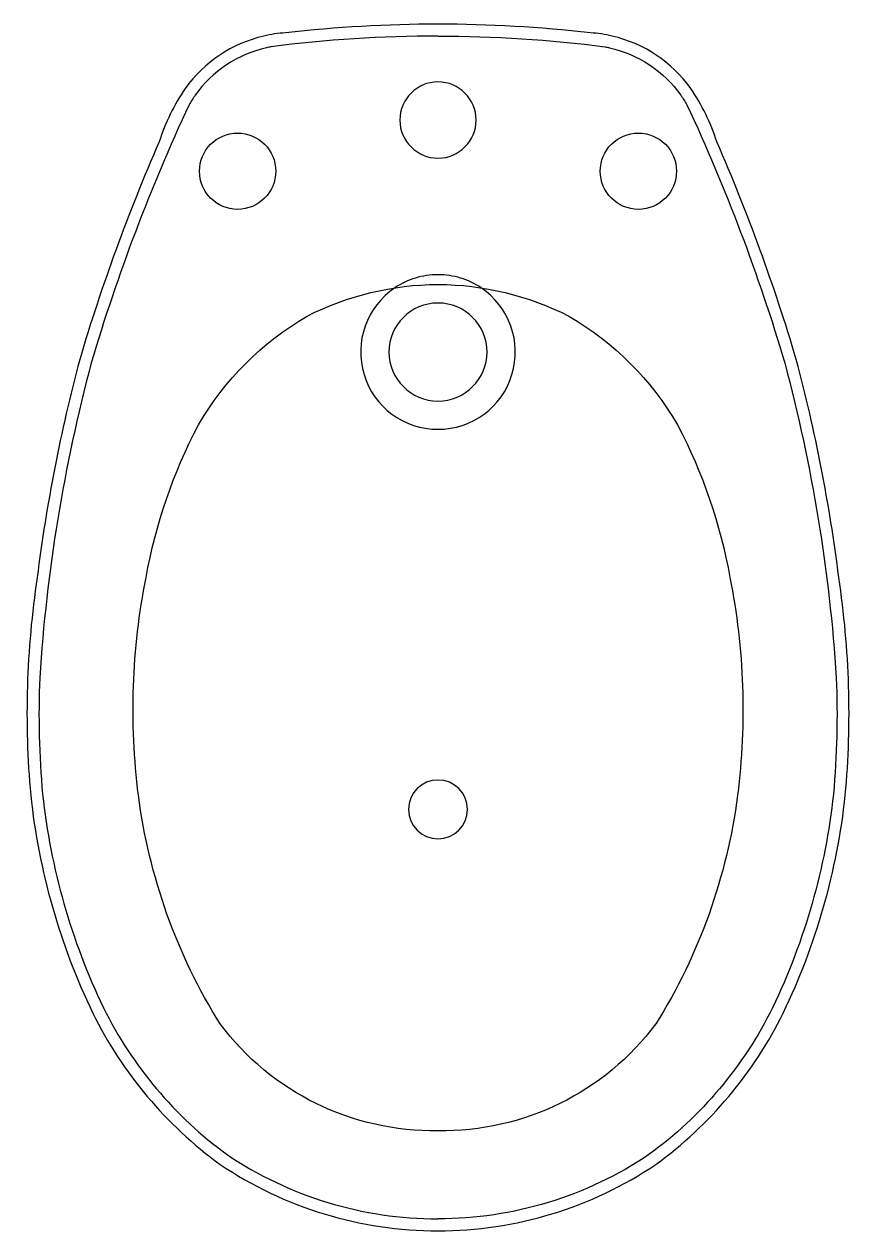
# Model space of a CAD drawing. Extents: x -849.159 to -848.779, y 508.518 to 509.072.
import ezdxf

# ---------------------------------------------------------------- set-up
doc = ezdxf.new("R2010")
doc.units = 0
doc.header["$LTSCALE"] = 50
doc.header["$MEASUREMENT"] = 0
doc.linetypes.add('HIDDEN', pattern=[0.375, 0.25, -0.125])
for name, color, linetype in [('A-PECAS', 2, 'CONTINUOUS'), ('A-PEÇAS', 2, 'CONTINUOUS'), ('ESC1-50', 1, 'CONTINUOUS')]:
    doc.layers.add(name, color=color, linetype=linetype)

# ---------------------------------------------------------------- blocks, each defined once
blk = doc.blocks.new('B-9-S')
at = {"layer": 'A-PECAS'}
for points in [[(4.939693099004216e-14, -0.04600000000000012, 0.02929676333755719), (-0.06999999999995038, -0.05000000000000011, 0.05760590548580546), (-0.07999999999995035, -0.0515, 0.1859269749192513), (-0.1159999999999503, -0.0755, 0.07369308604166752), (-0.1279999999999504, -0.09999999999999977, 0.03088922698583678), (-0.1644999999999503, -0.1999999999999998, 0.03371933374672966), (-0.1839999999999503, -0.3, 0.05994624173877842), (-0.1869999999999504, -0.4000000000000001, 0.08562518413070692), (-0.1584999999999503, -0.5000000000000001, 0.1210428869993334), (-0.0999999999999503, -0.5695, 0.1489632352619955), (4.96811480843462e-14, -0.6, 0.1489632352619955), (0.1000000000000496, -0.5695, 0.1210428869993334), (0.1585000000000497, -0.5000000000000001, 0.08562518413070692), (0.1870000000000497, -0.4000000000000001, 0.05994624173877842), (0.1840000000000496, -0.3, 0.03371933374672966), (0.1645000000000497, -0.1999999999999998, 0.03088922698583678), (0.1280000000000497, -0.09999999999999977, 0.07369308604166752), (0.1160000000000497, -0.0755, 0.1859269749192513), (0.08000000000004966, -0.0515, 0.05760590548580546), (0.07000000000004965, -0.05000000000000011, 0.02929676333755719)], [(4.96243046654854e-14, -0.1075, 1.000000000000001), (4.96243046654854e-14, -0.0725, 1.000000000000002)], [(4.96243046654854e-14, -0.1655, -0.1181974463646236), (0.06000000000004965, -0.18, -0.1306293957528934), (0.1100000000000497, -0.23, -0.07675108343755285), (0.1340000000000496, -0.2999999999999999, -0.08122163272271789), (0.1375000000000496, -0.4000000000000001, -0.1081810678505961), (0.1000000000000497, -0.505, -0.2413462088582651), (4.96527263749158e-14, -0.554, -0.2413462088582651), (-0.09999999999995034, -0.505, -0.1081810678505961), (-0.1374999999999503, -0.4000000000000001, -0.08122163272271789), (-0.1339999999999503, -0.2999999999999999, -0.07675108343755285), (-0.1099999999999503, -0.23, -0.1306293957528934), (-0.05999999999995035, -0.18, -0.1181974463646236)], [(4.96527263749158e-14, -0.42, 0.9999999999999994), (4.96527263749158e-14, -0.393, 0.9999999999999999)]]:
    blk.add_lwpolyline(points, format="xyb", close=True, dxfattribs=at)
at = {"layer": 'A-PECAS', "linetype": 'HIDDEN'}
blk.add_lwpolyline([(0.01978239283320255, -0.1670227726236876, 0.1488527028689582), (4.96243046654854e-14, -0.161, 0.1488527028689583), (-0.01978239283310327, -0.1670227726236876)], format="xyb", dxfattribs=at)
at = {"layer": 'A-PECAS'}
for centre in [(-0.09199999999995034, -0.1135), (0.09200000000004965, -0.1135)]:
    blk.add_circle(centre, 0.0175, dxfattribs=at)
for start, end in [(123.8658641161985, 270.0000000000001), (270, 56.13413588380155)]:
    blk.add_arc((4.96527263749158e-14, -0.1965), 0.0355, start, end, dxfattribs=at)
at = {"layer": 'ESC1-50'}
for points in [[(-8.227937931707174e-06, -0.05149999384554553, 0.03244535243794511), (-0.07677521756003626, -0.05637139135833263, 0.01272867321270623), (-0.07867964805265287, -0.05684067580844794, 0.1863378503295924), (-0.1114884061184417, -0.07864591993215993, 0.0147207729398925), (-0.114281632014552, -0.0829776297852568, 0.03702729154085721), (-0.1592047932100838, -0.2014889088733124, 0.04892643762146872), (-0.1828629623138203, -0.3461398473551236, 0.03230232015097735), (-0.1815263454325519, -0.3994602423978725, 0.08556213814084968), (-0.1535561895885579, -0.497589697579755, 0.1208591335794483), (-0.09684416057534109, -0.5649942051457275, 0.1488079785858374), (1.572608012764931e-06, -0.5945000002248269, 0.1488079785858374)], [(8.227938031012628e-06, -0.05149999384554553, -0.03244535243794511), (0.07677521756013558, -0.05637139135833263, -0.01272867321270623), (0.07867964805275218, -0.05684067580844794, -0.1863378503295924), (0.1114884061185411, -0.07864591993215993, -0.0147207729398925), (0.1142816320146513, -0.0829776297852568, -0.03702729154085721), (0.159204793210183, -0.2014889088733124, -0.04892643762146872), (0.1828629623139196, -0.3461398473551236, -0.03230232015097735), (0.1815263454326512, -0.3994602423978725, -0.08556213814084968), (0.1535561895886572, -0.497589697579755, -0.1208591335794483), (0.09684416057544039, -0.5649942051457275, -0.1488079785858374), (-1.572607913459478e-06, -0.5945000002248269, -0.1488079785858374)]]:
    blk.add_lwpolyline(points, format="xyb", dxfattribs=at)
blk.add_lwpolyline([(4.96811480843462e-14, -0.174, 1.000000000000001), (4.96811480843462e-14, -0.219, 0.9999999999999983)], format="xyb", close=True, dxfattribs=at)

msp = doc.modelspace()

# ---------------------------------------------------------------- block references
at = {"layer": 'A-PEÇAS'}
msp.add_blockref('B-9-S', (-848.9691510636611, 509.1182014273637), dxfattribs=at)

doc.saveas('drawing.dxf')
